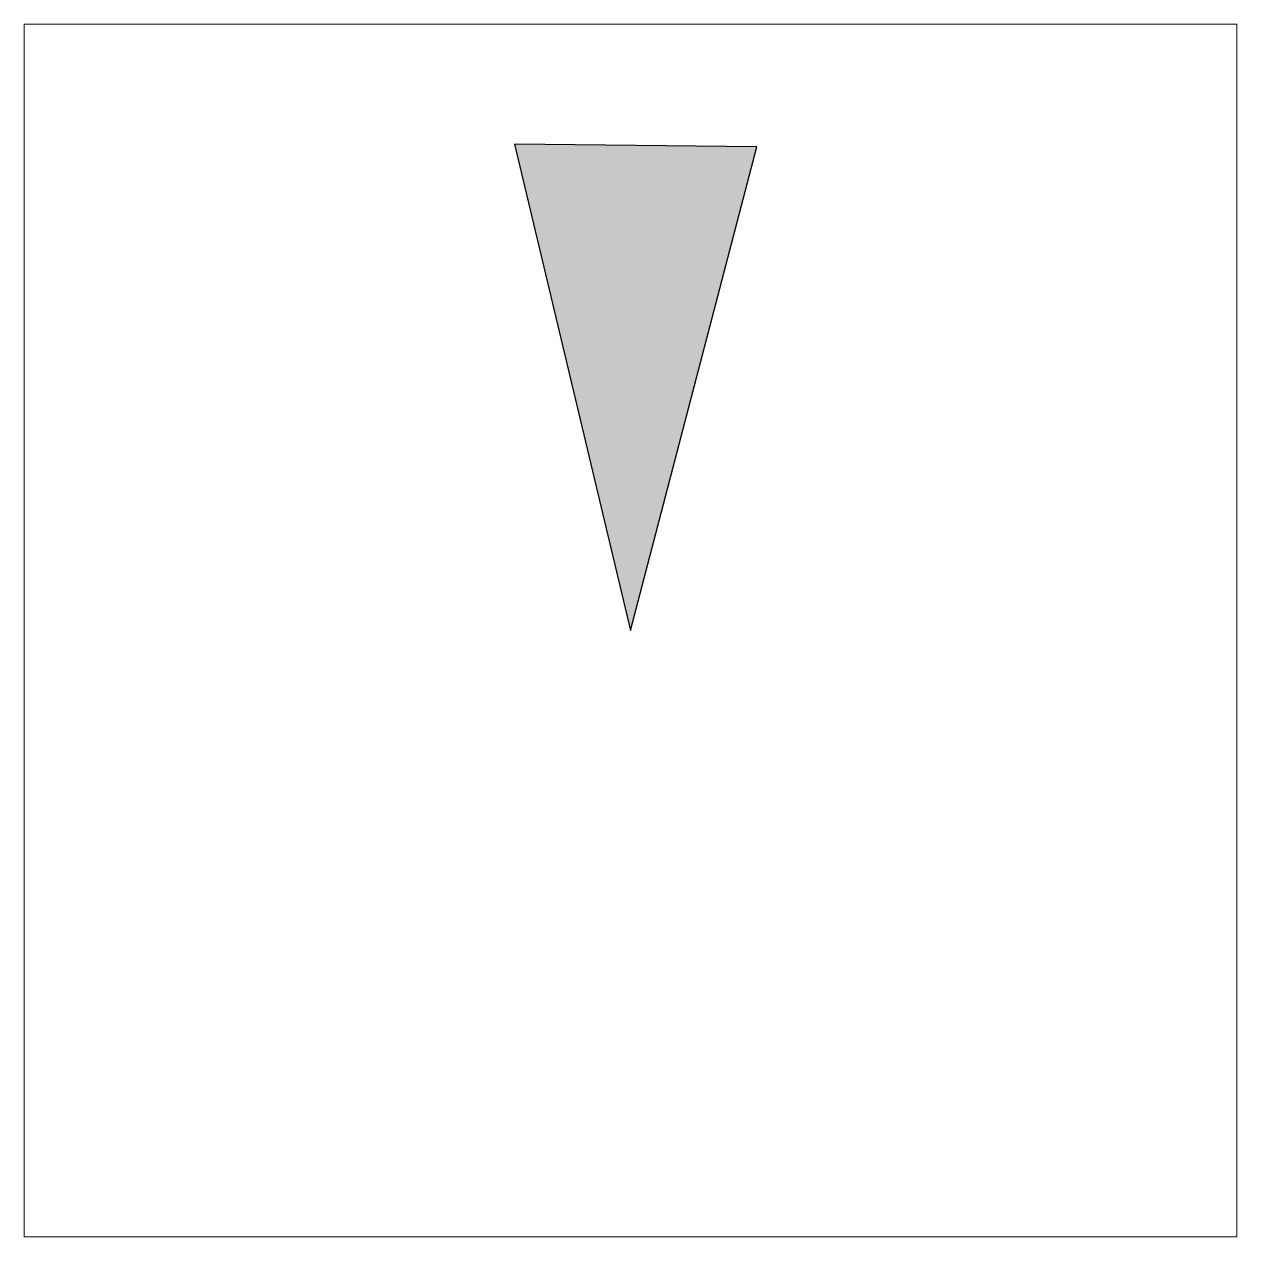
# Model space of a CAD drawing. Header units: metres. Extents: x -25118.14 to -25116.89, y 20245.75 to 20247.
import ezdxf

# ---------------------------------------------------------------- set-up
doc = ezdxf.new("R2010")
doc.units = ezdxf.units.M
doc.layers.add('GN_v_geod_toc', color=7, linetype='Continuous')

# ---------------------------------------------------------------- blocks, each defined once
blk = doc.blocks.new('120010')
h = blk.add_hatch(color=256)
h.dxf.hatch_style = 1
h.paths.add_polyline_path([(-0.2394, 1.0026), (0, 0), (0.2606, 0.9973)])
at = {"color": 0, "lineweight": 9}
blk.add_lwpolyline([(-1.25, -1.25), (1.25, -1.25), (1.25, 1.25), (-1.25, 1.25)], close=True, dxfattribs=at)
blk.add_lwpolyline([(-0.2394, 1.0026), (0, 0), (0.2606, 0.9973)], close=True)

msp = doc.modelspace()

# ---------------------------------------------------------------- block references
at = {"layer": 'GN_v_geod_toc', "xscale": 0.5, "yscale": 0.5, "zscale": 0.5}
msp.add_blockref('120010', (-25117.5143, 20246.3788), dxfattribs=at)

doc.saveas('drawing.dxf')
